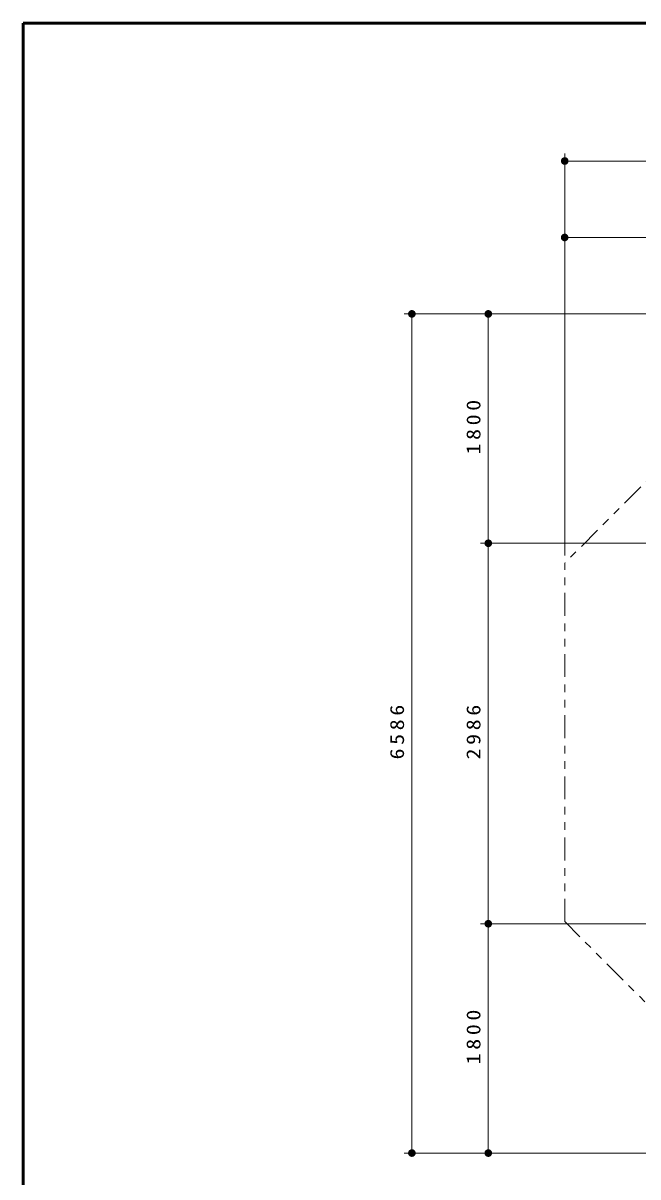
# Model space of a CAD drawing. Units: millimetres on the paper, scale 1:60. Extents: x -385 to 0, y -297 to 267.
# Drawn here: x -385 to -304.5, y 116.1 to 267 of the extents above; entities that cross this region are included whole.
import ezdxf

# ---------------------------------------------------------------- set-up
doc = ezdxf.new("R2010")
doc.units = ezdxf.units.MM
doc.linetypes.add('USER3', pattern=[8, 3, -1, 1, -1, 1, -1])
doc.layers.add('LY_1', color=140, linetype='Continuous', lineweight=50)
doc.styles.add('ＭＳ ゴシック', font='')
doc.styles.get('ＭＳ ゴシック').set_extended_font_data('MS Gothic')

# ---------------------------------------------------------------- blocks, each defined once
blk = doc.blocks.new('filled_dot')
at = {"color": 0, "linetype": 'Continuous', "lineweight": -2, "const_width": 1.25}
blk.add_lwpolyline([(-0.625, 0, 1), (0.625, 0, 1)], format="xyb", close=True, dxfattribs=at)

msp = doc.modelspace()

# ---------------------------------------------------------------- linework, layer by layer
at = {"layer": 'LY_1', "color": 7}
for p, q in [((-385, 267), (-385, 0)), ((0, 267), (-385, 267))]:
    msp.add_line(p, q, dxfattribs=at)
at = {"layer": 'LY_1', "color": 7, "lineweight": 13}
for p, q in [((-314.119, 239.957), (-314.119, 249.957)), ((-314.119, 248.957), (-166.685, 248.957)), ((-314.119, 197.372), (-314.119, 239.957)), ((-314.119, 238.957), (-284.119, 238.957)), ((-325.119, 228.957), (-335.119, 228.957)), ((-334.119, 119.186), (-334.119, 228.957)), ((-282.534, 228.957), (-325.119, 228.957)), ((-324.119, 198.957), (-324.119, 228.957)), ((-260.478, 198.957), (-325.119, 198.957)), ((-324.119, 149.186), (-324.119, 198.957)), ((-258.646, 149.186), (-325.119, 149.186)), ((-324.119, 119.186), (-324.119, 149.186)), ((-325.119, 119.186), (-335.119, 119.186)), ((-284.843, 119.186), (-325.119, 119.186))]:
    msp.add_line(p, q, dxfattribs=at)
at = {"layer": 'LY_1', "color": 7, "linetype": 'USER3', "lineweight": 13}
msp.add_line((-281.534, 228.957), (-314.119, 196.372), dxfattribs=at)
at = {"layer": 'LY_1', "linetype": 'USER3', "lineweight": 13}
for p, q in [((-314.119, 149.462), (-314.119, 196.372)), ((-283.843, 119.186), (-314.119, 149.462))]:
    msp.add_line(p, q, dxfattribs=at)

# ---------------------------------------------------------------- block references
at = {"layer": 'LY_1', "color": 7, "lineweight": 13, "xscale": 0.4, "yscale": 0.4}
for p in [(-314.119, 248.957), (-314.119, 238.957)]:
    msp.add_blockref('filled_dot', p, dxfattribs=at)
for p, rotation in [((-334.119, 228.957), 270), ((-324.119, 228.957), 270), ((-324.119, 198.957), 270), ((-324.119, 198.957), 90), ((-324.119, 149.186), 270), ((-324.119, 149.186), 90), ((-334.119, 119.186), 90), ((-324.119, 119.186), 90)]:
    msp.add_blockref('filled_dot', p, dxfattribs=dict(at, rotation=rotation))

# ---------------------------------------------------------------- texts
at = {"layer": 'LY_1', "color": 7, "char_height": 1.833, "attachment_point": 8, "rotation": 90, "style": 'ＭＳ ゴシック'}
for s, insert in [('\\T1.33;\\W1.15;1800', (-325.119, 214.378)), ('\\T1.33;\\W1.15;6586', (-335.119, 174.488)), ('\\T1.33;\\W1.15;2986', (-325.119, 174.488)), ('\\T1.33;\\W1.15;1800', (-325.119, 134.607))]:
    msp.add_mtext(s, dxfattribs=dict(at, insert=insert))

doc.saveas('drawing.dxf')
